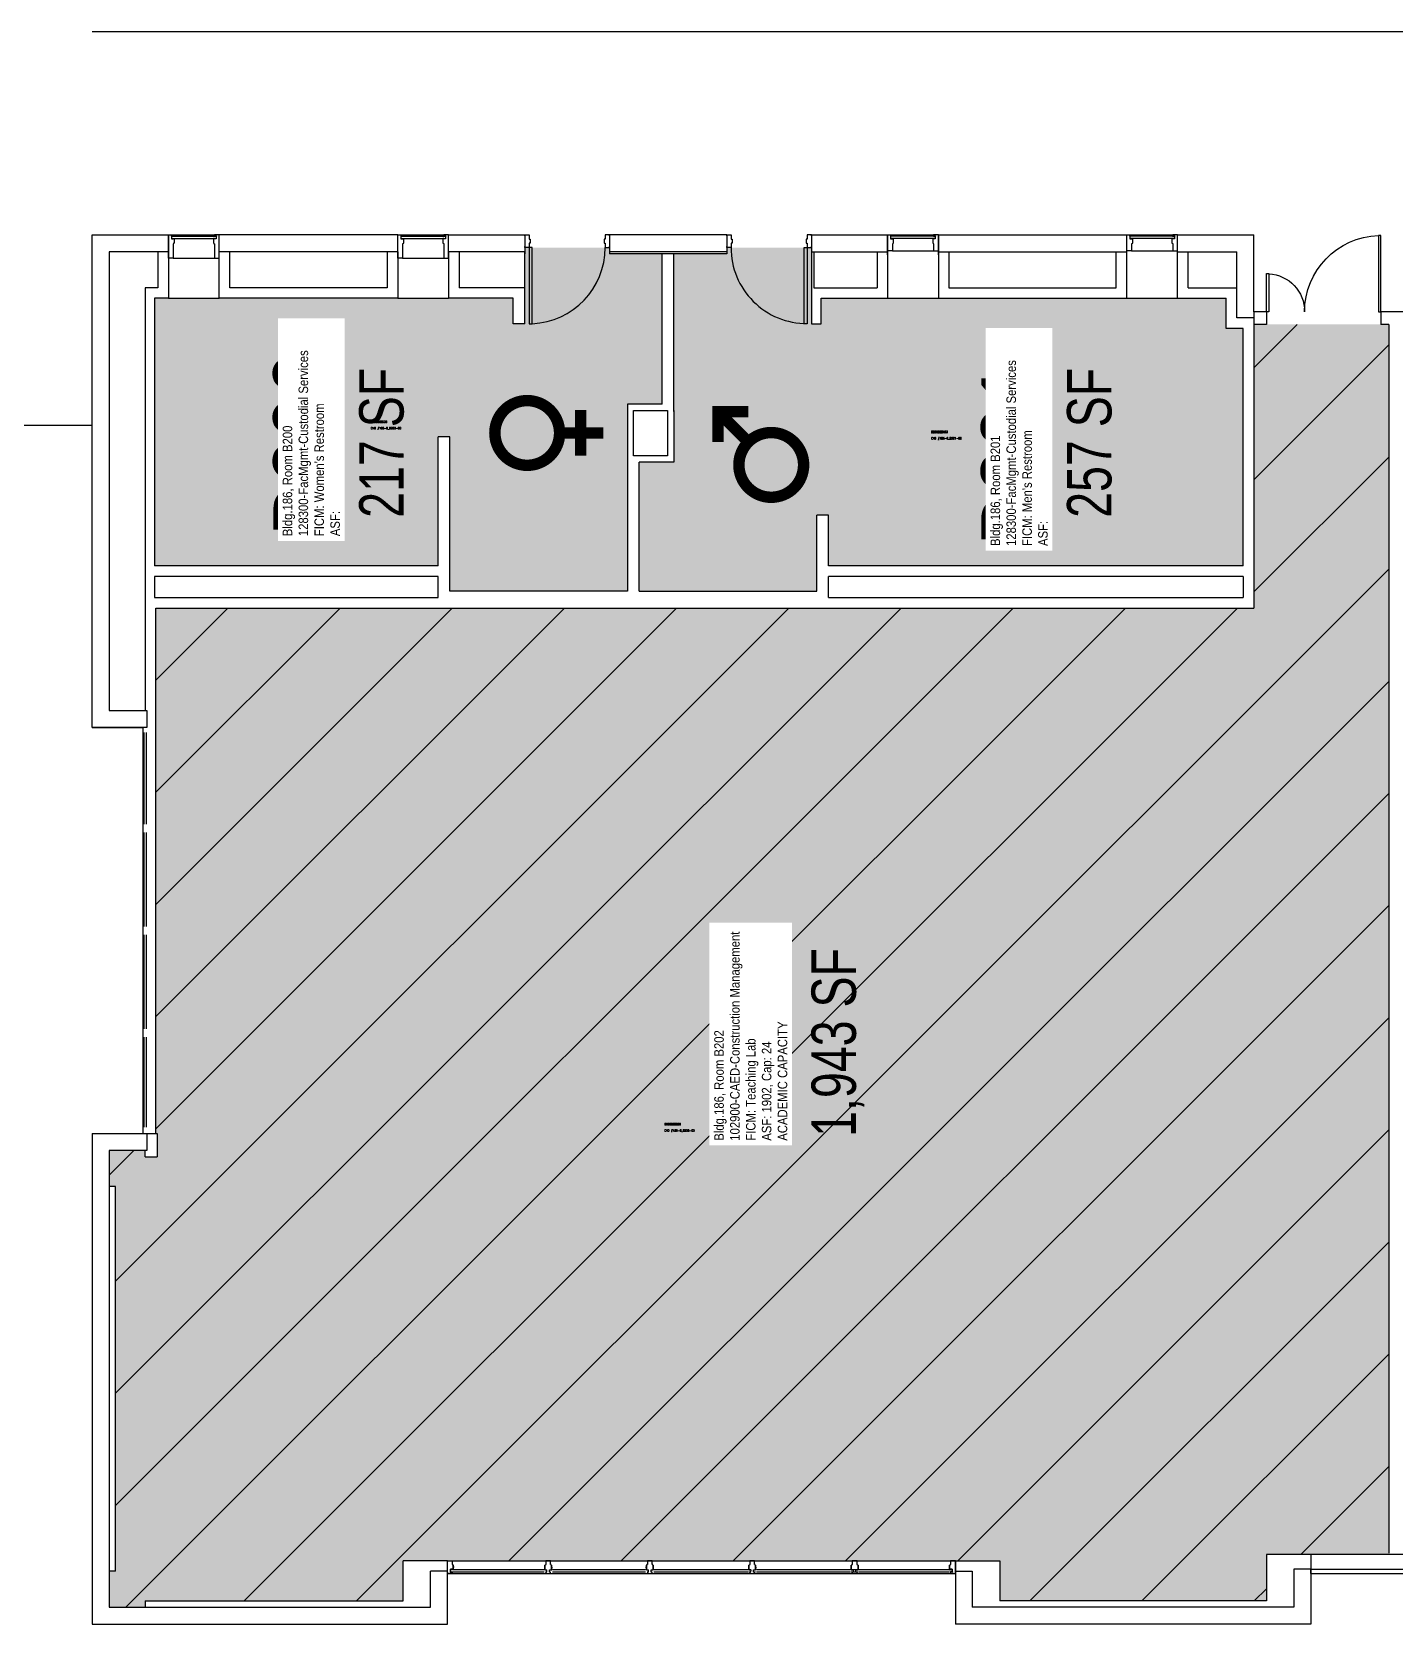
# Model space of a CAD drawing. Header units: inches. Extents: x -16 to 4862, y -246 to 5624.
# Drawn here: x 2422 to 3066, y 284 to 1037 of the extents above; entities that cross this region are included whole.
import ezdxf
from ezdxf.enums import TextEntityAlignment as Align

# ---------------------------------------------------------------- set-up
doc = ezdxf.new("R2010")
doc.units = ezdxf.units.IN
doc.header["$LTSCALE"] = 10
doc.header["$MEASUREMENT"] = 0
doc.layers.get('0').update_dxf_attribs({"linetype": 'CONTINUOUS'})
for name, color, linetype in [('A-DOOR', 2, 'CONTINUOUS'), ('A-FLOR', 3, 'CONTINUOUS'), ('A-GLAZ', 1, 'CONTINUOUS'), ('A-GLAZ-SILL', 2, 'CONTINUOUS'), ('A-IDEN-CNUM', 7, 'CONTINUOUS'), ('A-IDEN-ICON', 4, 'CONTINUOUS'), ('A-IDEN-RNUM', 7, 'CONTINUOUS'), ('A-IDEN-SNUM', 4, 'CONTINUOUS'), ('A-IDEN-VNUM', 4, 'CONTINUOUS'), ('A-WALL', 5, 'CONTINUOUS'), ('AREA-TEXT', 3, 'CONTINUOUS'), ('Rooms-Capacity', 4, 'CONTINUOUS'), ('Rooms-Category-Color', 7, 'CONTINUOUS'), ('Rooms-College-Color', 7, 'CONTINUOUS'), ('Rooms-Department-Color', 7, 'CONTINUOUS'), ('Rooms-Division-Color', 7, 'CONTINUOUS'), ('Rooms-Information', 7, 'CONTINUOUS')]:
    doc.layers.add(name, color=color, linetype=linetype)
doc.styles.add('AREA', font='arial.ttf', dxfattribs={"width": 0.75, "height": 24})
doc.styles.add('ROOMSNUMBER', font='TXT.SHX', dxfattribs={"height": 1})
doc.styles.add('ROOMVNUMBER', font='arial.ttf', dxfattribs={"width": 0.85, "height": 30})

# ---------------------------------------------------------------- blocks, each defined once
blk = doc.blocks.new('4020DR')
for p, q in [((0, 72), (48, 72)), ((0, 70.5), (0, 72)), ((48, 70.5), (0, 70.5)), ((48, 72), (48, 70.5)), ((24, 1.5), (0, 1.5)), ((0, 1.5), (0, 0)), ((0, 0), (24, 0)), ((24, 0), (24, 1.5))]:
    blk.add_line(p, q)
for centre, radius, start, end in [((0, 72), 48, 270, 358.2092), ((0, 0), 24, 3.5833, 90)]:
    blk.add_arc(centre, radius, start, end)
blk = doc.blocks.new('CPWOMEN')
at = {"color": 0, "linetype": 'ByBlock', "const_width": 0.015}
blk.add_lwpolyline([(-0.0375, 0, 1), (0.0475, 0, 1)], format="xyb", close=True, dxfattribs=at)
for points in [[(0.005, -0.04), (0.005, -0.1)], [(-0.025, -0.07), (0.035, -0.07)]]:
    blk.add_lwpolyline(points, dxfattribs=at)
blk = doc.blocks.new('CPMEN')
at = {"const_width": 0.015}
for points in [[(0.055, 0.01), (0.055, 0.05), (0.015, 0.05)], [(0.0151, 0.0101), (0.055, 0.05)]]:
    blk.add_lwpolyline(points, dxfattribs=at)
blk.add_lwpolyline([(-0.0575, -0.02, 1), (0.0275, -0.02, 1)], format="xyb", close=True, dxfattribs=at)

msp = doc.modelspace()

# ---------------------------------------------------------------- hatches: boundary and pattern name
at = {"layer": 'Rooms-Capacity'}
h = msp.add_hatch(dxfattribs=at)
h.set_pattern_fill('ANSI31', color=256, scale=300, style=0)
h.paths.add_polyline_path([(3063.44, 898.8), (2999.65, 898.8), (2999.65, 764.63), (2480.66, 764.63), (2480.66, 516.13), (2481.4, 516.13), (2481.4, 505.13), (2475.6, 505.13), (2475.6, 508.13), (2458.62, 508.13), (2458.62, 491.13), (2461.6, 491.13), (2461.6, 309.13), (2458.62, 309.13), (2458.62, 292.13), (2475.6, 292.13), (2475.6, 295.13), (2597.58, 295.13), (2597.58, 314.13), (2879.58, 314.11), (2879.58, 295.13), (3005.57, 295.13), (3005.57, 317.13), (3063.44, 317.13)])
at = {"layer": 'Rooms-Category-Color', "true_color": 0xadadad}
for points in [[(2480.1, 911.12), (2649.6, 911.12), (2649.6, 899.13), (2655.1, 899.13), (2655.1, 935.13), (2695.1, 935.13), (2695.1, 932.13), (2720.08, 932.13), (2720.08, 861.11), (2703.57, 861.11), (2703.57, 772.63), (2619.6, 772.63), (2619.6, 845.63), (2614.1, 845.63), (2614.1, 784.63), (2480.1, 784.63)], [(2725.58, 932.13), (2750.56, 932.13), (2750.56, 935.13), (2790.56, 935.13), (2790.56, 899.13), (2795.1, 899.13), (2795.1, 911.13), (2986.63, 911.13), (2986.63, 896.93), (2994.63, 896.93), (2994.64, 784.65), (2798.63, 784.62), (2798.63, 808.64), (2793.13, 808.64), (2793.13, 772.64), (2709.07, 772.64), (2709.07, 833.61), (2725.58, 833.61)]]:
    msp.add_hatch(color=253, dxfattribs=at).paths.add_polyline_path(points)
at = {"layer": 'Rooms-Category-Color', "true_color": 0xe3f498}
msp.add_hatch(color=61, dxfattribs=at).paths.add_polyline_path([(3063.44, 898.8), (2999.65, 898.8), (2999.65, 764.63), (2480.66, 764.63), (2480.66, 516.13), (2481.4, 516.13), (2481.4, 505.13), (2475.6, 505.13), (2475.6, 508.13), (2458.62, 508.13), (2458.62, 491.13), (2461.6, 491.13), (2461.6, 309.13), (2458.62, 309.13), (2458.62, 292.13), (2475.6, 292.13), (2475.6, 295.13), (2597.58, 295.13), (2597.58, 314.13), (2879.58, 314.11), (2879.58, 295.13), (3005.57, 295.13), (3005.57, 317.13), (3063.44, 317.13)])
at = {"layer": 'Rooms-College-Color', "true_color": 0xadadad}
for points in [[(2480.1, 911.12), (2649.6, 911.12), (2649.6, 899.13), (2655.1, 899.13), (2655.1, 935.13), (2695.1, 935.13), (2695.1, 932.13), (2720.08, 932.13), (2720.08, 861.11), (2703.57, 861.11), (2703.57, 772.63), (2619.6, 772.63), (2619.6, 845.63), (2614.1, 845.63), (2614.1, 784.63), (2480.1, 784.63)], [(2725.58, 932.13), (2750.56, 932.13), (2750.56, 935.13), (2790.56, 935.13), (2790.56, 899.13), (2795.1, 899.13), (2795.1, 911.13), (2986.63, 911.13), (2986.63, 896.93), (2994.63, 896.93), (2994.64, 784.65), (2798.63, 784.62), (2798.63, 808.64), (2793.13, 808.64), (2793.13, 772.64), (2709.07, 772.64), (2709.07, 833.61), (2725.58, 833.61)]]:
    msp.add_hatch(color=253, dxfattribs=at).paths.add_polyline_path(points)
at = {"layer": 'Rooms-College-Color', "true_color": 0xe3f498}
msp.add_hatch(color=61, dxfattribs=at).paths.add_polyline_path([(3063.44, 898.8), (2999.65, 898.8), (2999.65, 764.63), (2480.66, 764.63), (2480.66, 516.13), (2481.4, 516.13), (2481.4, 505.13), (2475.6, 505.13), (2475.6, 508.13), (2458.62, 508.13), (2458.62, 491.13), (2461.6, 491.13), (2461.6, 309.13), (2458.62, 309.13), (2458.62, 292.13), (2475.6, 292.13), (2475.6, 295.13), (2597.58, 295.13), (2597.58, 314.13), (2879.58, 314.11), (2879.58, 295.13), (3005.57, 295.13), (3005.57, 317.13), (3063.44, 317.13)])
at = {"layer": 'Rooms-Department-Color', "true_color": 0xacacac}
for points in [[(2480.1, 911.12), (2649.6, 911.12), (2649.6, 899.13), (2655.1, 899.13), (2655.1, 935.13), (2695.1, 935.13), (2695.1, 932.13), (2720.08, 932.13), (2720.08, 861.11), (2703.57, 861.11), (2703.57, 772.63), (2619.6, 772.63), (2619.6, 845.63), (2614.1, 845.63), (2614.1, 784.63), (2480.1, 784.63)], [(2725.58, 932.13), (2750.56, 932.13), (2750.56, 935.13), (2790.56, 935.13), (2790.56, 899.13), (2795.1, 899.13), (2795.1, 911.13), (2986.63, 911.13), (2986.63, 896.93), (2994.63, 896.93), (2994.64, 784.65), (2798.63, 784.62), (2798.63, 808.64), (2793.13, 808.64), (2793.13, 772.64), (2709.07, 772.64), (2709.07, 833.61), (2725.58, 833.61)]]:
    msp.add_hatch(color=253, dxfattribs=at).paths.add_polyline_path(points)
at = {"layer": 'Rooms-Department-Color', "true_color": 0xe3f498}
msp.add_hatch(color=61, dxfattribs=at).paths.add_polyline_path([(3063.44, 898.8), (2999.65, 898.8), (2999.65, 764.63), (2480.66, 764.63), (2480.66, 516.13), (2481.4, 516.13), (2481.4, 505.13), (2475.6, 505.13), (2475.6, 508.13), (2458.62, 508.13), (2458.62, 491.13), (2461.6, 491.13), (2461.6, 309.13), (2458.62, 309.13), (2458.62, 292.13), (2475.6, 292.13), (2475.6, 295.13), (2597.58, 295.13), (2597.58, 314.13), (2879.58, 314.11), (2879.58, 295.13), (3005.57, 295.13), (3005.57, 317.13), (3063.44, 317.13)])
at = {"layer": 'Rooms-Division-Color', "true_color": 0xadadad}
for points in [[(2480.1, 911.12), (2649.6, 911.12), (2649.6, 899.13), (2655.1, 899.13), (2655.1, 935.13), (2695.1, 935.13), (2695.1, 932.13), (2720.08, 932.13), (2720.08, 861.11), (2703.57, 861.11), (2703.57, 772.63), (2619.6, 772.63), (2619.6, 845.63), (2614.1, 845.63), (2614.1, 784.63), (2480.1, 784.63)], [(2725.58, 932.13), (2750.56, 932.13), (2750.56, 935.13), (2790.56, 935.13), (2790.56, 899.13), (2795.1, 899.13), (2795.1, 911.13), (2986.63, 911.13), (2986.63, 896.93), (2994.63, 896.93), (2994.64, 784.65), (2798.63, 784.62), (2798.63, 808.64), (2793.13, 808.64), (2793.13, 772.64), (2709.07, 772.64), (2709.07, 833.61), (2725.58, 833.61)]]:
    msp.add_hatch(color=253, dxfattribs=at).paths.add_polyline_path(points)
at = {"layer": 'Rooms-Division-Color', "true_color": 0xe3f498}
msp.add_hatch(color=61, dxfattribs=at).paths.add_polyline_path([(3063.44, 898.8), (2999.65, 898.8), (2999.65, 764.63), (2480.66, 764.63), (2480.66, 516.13), (2481.4, 516.13), (2481.4, 505.13), (2475.6, 505.13), (2475.6, 508.13), (2458.62, 508.13), (2458.62, 491.13), (2461.6, 491.13), (2461.6, 309.13), (2458.62, 309.13), (2458.62, 292.13), (2475.6, 292.13), (2475.6, 295.13), (2597.58, 295.13), (2597.58, 314.13), (2879.58, 314.11), (2879.58, 295.13), (3005.57, 295.13), (3005.57, 317.13), (3063.44, 317.13)])

# ---------------------------------------------------------------- linework, layer by layer
at = {"layer": 'A-DOOR'}
for p, q in [((2657.1, 935.13), (2657.1, 899.13)), ((2658.6, 935.13), (2657.1, 935.13)), ((2658.6, 899.13), (2658.6, 935.13)), ((2787.06, 899.13), (2787.06, 935.13)), ((2787.06, 935.13), (2788.56, 935.13)), ((2788.56, 935.13), (2788.56, 899.13)), ((2657.1, 899.13), (2658.6, 899.13)), ((2788.56, 899.13), (2787.06, 899.13))]:
    msp.add_line(p, q, dxfattribs=at)
for centre, radius, start, end in [((2657.04, 935.16), 36.06, 272.47772, 359.96003), ((2788.5, 935.11), 35.94, 179.95706, 270.10046)]:
    msp.add_arc(centre, radius, start, end, dxfattribs=at)
at = {"layer": 'A-FLOR'}
for p, q in [((4450.63, 1037.13), (2450.62, 1037.14)), ((1915.89, 851.12), (2450.62, 851.12))]:
    msp.add_line(p, q, dxfattribs=at)
at = {"layer": 'A-GLAZ'}
for p, q in [((2488.06, 939.47), (2509.17, 939.47)), ((2488.87, 941.13), (2508.37, 941.13)), ((2596.55, 939.47), (2617.65, 939.47)), ((2597.35, 941.13), (2616.85, 941.13)), ((2849.12, 939.47), (2828.01, 939.47)), ((2828.81, 941.13), (2848.31, 941.13)), ((2962.19, 939.47), (2941.08, 939.47)), ((2941.88, 941.13), (2961.38, 941.13)), ((2488.87, 930.13), (2508.37, 930.13)), ((2597.35, 930.13), (2616.85, 930.13)), ((2828.81, 933.66), (2848.31, 933.66)), ((2941.88, 933.66), (2961.38, 933.66)), ((2486.62, 911.12), (2510.62, 911.12)), ((2595.1, 911.13), (2619.1, 911.13)), ((2826.56, 911.13), (2850.56, 911.13)), ((2939.63, 911.13), (2963.63, 911.13)), ((2474.6, 708.13), (2474.57, 516.13)), ((2480.57, 708.13), (2480.55, 516.13)), ((2476.24, 662.51), (2476.24, 705.79)), ((2476.24, 614.09), (2476.24, 658.58)), ((2476.24, 565.68), (2476.24, 610.17)), ((2476.24, 519.2), (2476.24, 561.76)), ((2618.58, 314.13), (2858.58, 314.11)), ((2664.21, 309.79), (2620.93, 309.79)), ((2712.21, 309.79), (2668.13, 309.79)), ((2760.21, 309.79), (2716.13, 309.79)), ((2809.03, 309.79), (2764.55, 309.79)), ((2855.51, 309.79), (2812.96, 309.79)), ((2618.59, 308.13), (2858.58, 308.13))]:
    msp.add_line(p, q, dxfattribs=at)
at = {"layer": 'A-GLAZ-SILL'}
for p, q in [((2487.94, 940.47), (2508.28, 940.47)), ((2596.42, 940.47), (2616.77, 940.47)), ((2849.24, 940.47), (2828.9, 940.47)), ((2962.31, 940.47), (2941.97, 940.47)), ((2475.24, 662.51), (2475.24, 705.79)), ((2475.24, 614.09), (2475.24, 658.58)), ((2475.24, 565.68), (2475.24, 610.17)), ((2475.24, 519.2), (2475.24, 561.76)), ((2664.21, 308.79), (2620.93, 308.79)), ((2712.21, 309.79), (2668.13, 309.79)), ((2712.21, 308.79), (2668.13, 308.79)), ((2712.21, 308.79), (2668.13, 308.79)), ((2760.62, 309.79), (2716.13, 309.79)), ((2760.62, 308.79), (2716.13, 308.79)), ((2760.21, 308.79), (2716.13, 308.79)), ((2809.03, 308.79), (2764.55, 308.79)), ((2855.51, 308.79), (2812.96, 308.79))]:
    msp.add_line(p, q, dxfattribs=at)
at = {"layer": 'A-WALL'}
for p, q in [((2510.62, 930.13), (2510.62, 941.13)), ((2595.1, 941.13), (2510.62, 941.13)), ((2595.1, 930.13), (2595.1, 941.13)), ((2619.1, 930.13), (2619.1, 941.13)), ((2619.1, 941.13), (2655.1, 941.13)), ((2655.1, 941.13), (2655.1, 933.13)), ((2750.56, 941.13), (2695.1, 941.13)), ((2695.1, 941.13), (2695.1, 932.13)), ((2750.56, 941.13), (2747.6, 941.13)), ((2750.56, 941.13), (2750.56, 932.13)), ((2790.56, 941.13), (2826.56, 941.13)), ((2790.56, 941.13), (2790.56, 933.13)), ((2826.56, 931.63), (2826.56, 941.13)), ((2826.56, 941.13), (2826.56, 911.13)), ((2850.56, 931.63), (2850.56, 941.13)), ((2850.56, 941.13), (2939.63, 941.13)), ((2850.56, 940.8), (2850.56, 911.13)), ((2939.63, 911.13), (2939.63, 941.13)), ((2963.63, 911.13), (2963.63, 941.15)), ((2963.63, 941.15), (2999.63, 941.13)), ((2999.63, 904.8), (2999.63, 941.13)), ((2481.62, 933.13), (2481.62, 916.12)), ((2486.62, 933.13), (2486.62, 911.12)), ((2510.62, 911.12), (2510.62, 933.13)), ((2595.1, 933.13), (2510.62, 933.13)), ((2515.62, 916.12), (2515.62, 933.13)), ((2590.1, 933.13), (2590.1, 916.13)), ((2595.1, 933.13), (2595.1, 911.13)), ((2619.1, 933.13), (2619.1, 911.13)), ((2655.1, 933.13), (2619.1, 933.13)), ((2624.1, 933.13), (2624.1, 916.13)), ((2655.1, 899.13), (2655.1, 933.13)), ((2655.1, 933.13), (2655.1, 932.13)), ((2750.56, 933.13), (2695.1, 933.13)), ((2750.56, 932.13), (2695.1, 932.13)), ((2720.08, 861.11), (2720.08, 932.13)), ((2725.58, 857.61), (2725.58, 932.13)), ((2790.56, 933.13), (2826.56, 933.13)), ((2790.56, 933.13), (2790.56, 899.13)), ((2791.63, 933.13), (2791.63, 916.13)), ((2821.56, 933.13), (2821.56, 916.13)), ((2850.56, 933.13), (2939.63, 933.13)), ((2855.56, 933.13), (2855.56, 916.13)), ((2934.63, 916.13), (2934.63, 933.13)), ((2963.63, 933.13), (2991.63, 933.13)), ((2968.63, 916.13), (2968.63, 933.13)), ((2991.63, 901.93), (2991.63, 933.13)), ((2475.6, 916.12), (2475.6, 716.13)), ((2481.62, 916.12), (2475.6, 916.12)), ((2590.1, 916.13), (2515.62, 916.12)), ((2655.1, 916.13), (2624.1, 916.13)), ((2791.63, 916.13), (2821.56, 916.13)), ((2855.56, 916.13), (2934.63, 916.13)), ((2968.63, 916.13), (2991.63, 916.13)), ((2486.62, 911.12), (2480.1, 911.12)), ((2480.1, 911.12), (2480.1, 784.63)), ((2595.1, 911.13), (2510.62, 911.12)), ((2649.6, 911.13), (2619.1, 911.13)), ((2649.6, 899.13), (2649.6, 911.13)), ((2795.1, 911.13), (2826.56, 911.13)), ((2795.1, 899.13), (2795.1, 911.13)), ((2850.56, 911.13), (2939.63, 911.13)), ((2963.63, 911.13), (2986.63, 911.13)), ((2986.63, 896.93), (2986.63, 911.13)), ((3005.66, 904.8), (2999.63, 904.8)), ((2999.63, 904.8), (2999.63, 764.63)), ((3005.66, 904.8), (3005.66, 898.8)), ((3072.72, 904.8), (3059.63, 904.8)), ((3059.63, 904.8), (3059.63, 898.8)), ((2655.1, 899.13), (2649.6, 899.13)), ((2790.56, 899.13), (2795.1, 899.13)), ((2994.63, 896.93), (2986.63, 896.93)), ((2999.63, 901.93), (2991.63, 901.93)), ((2994.63, 784.65), (2994.63, 896.93)), ((3005.66, 898.8), (2999.65, 898.8)), ((3063.44, 898.8), (3059.63, 898.8)), ((3063.44, 898.8), (3063.44, 317.63)), ((2719.1, 861.11), (2703.57, 861.11)), ((2725.58, 858.11), (2725.58, 833.61)), ((2614.1, 784.63), (2614.1, 845.63)), ((2722.52, 836.61), (2706.51, 836.61)), ((2709.07, 772.63), (2709.07, 833.61)), ((2725.58, 833.61), (2709.07, 833.61)), ((2798.63, 808.64), (2793.13, 808.64)), ((2793.13, 772.64), (2793.13, 808.64)), ((2798.63, 784.64), (2798.63, 808.64)), ((2614.1, 784.63), (2480.1, 784.63)), ((2994.63, 784.65), (2798.63, 784.64)), ((2614.1, 779.63), (2480.1, 779.63)), ((2480.1, 779.63), (2480.1, 769.63)), ((2614.1, 769.63), (2614.1, 779.63)), ((2994.63, 779.65), (2798.63, 779.64)), ((2798.63, 769.64), (2798.63, 779.64)), ((2994.63, 779.65), (2994.63, 769.64)), ((2480.1, 769.63), (2614.1, 769.63)), ((2709.07, 772.63), (2793.13, 772.64)), ((2798.63, 769.64), (2994.63, 769.64)), ((2480.6, 764.63), (2480.6, 704.52)), ((2480.66, 764.63), (2999.63, 764.63)), ((2450.62, 708.13), (2474.43, 708.13)), ((2450.58, 516.13), (2476.4, 516.13)), ((2450.62, 516.13), (2450.62, 284.13)), ((2476.4, 516.13), (2476.4, 508.13)), ((2476.4, 516.13), (2481.4, 516.13)), ((2481.4, 516.13), (2481.4, 505.13)), ((2476.4, 508.13), (2458.62, 508.13)), ((2458.62, 508.13), (2458.62, 292.13)), ((2475.6, 505.13), (2475.6, 508.13)), ((2475.6, 505.13), (2481.4, 505.13)), ((2461.6, 491.13), (2458.62, 491.13)), ((2461.6, 309.13), (2461.6, 491.13)), ((3099.57, 317.13), (3005.57, 317.13)), ((3005.57, 317.13), (3005.57, 295.13)), ((3026.57, 317.13), (3026.57, 284.13)), ((2461.6, 309.13), (2458.62, 309.13)), ((2618.59, 314.13), (2597.58, 314.13)), ((2597.58, 295.13), (2597.58, 314.13)), ((2610.59, 292.13), (2610.59, 309.13)), ((2618.58, 308.13), (2618.58, 314.1)), ((2618.58, 314.1), (2620.83, 314.1)), ((2618.59, 309.13), (2618.59, 314.13)), ((2619.9, 308.82), (2619.9, 308.63)), ((2620.03, 308.82), (2619.9, 308.82)), ((2619.9, 308.82), (2620.03, 308.82)), ((2620.03, 308.82), (2620.03, 310.07)), ((2620.03, 310.07), (2620.03, 309.45)), ((2620.88, 310.07), (2620.03, 310.07)), ((2620.03, 310.07), (2620.88, 310.07)), ((2620.03, 309.45), (2620.03, 308.82)), ((2620.3, 308.82), (2620.92, 308.82)), ((2620.37, 308.63), (2620.3, 308.82)), ((2620.83, 314.1), (2620.83, 312.29)), ((2620.83, 312.29), (2621.03, 312.29)), ((2620.92, 308.82), (2620.83, 308.63)), ((2620.85, 309.82), (2620.88, 309.94)), ((2621.31, 309.82), (2620.85, 309.82)), ((2620.88, 309.94), (2620.88, 310.07)), ((2621.03, 312.29), (2621.03, 312.07)), ((2621.03, 312.07), (2621.28, 312.07)), ((2621.28, 312.07), (2621.28, 309.94)), ((2621.28, 309.94), (2621.28, 312.07)), ((2621.65, 311.01), (2621.28, 311.01)), ((2621.28, 309.94), (2621.31, 309.82)), ((2664.58, 310.98), (2664.21, 310.98)), ((2664.58, 310.98), (2664.21, 310.98)), ((2664.58, 310.98), (2664.21, 310.98)), ((2664.58, 310.98), (2664.21, 310.98)), ((2664.58, 309.92), (2664.55, 309.79)), ((2664.58, 309.92), (2664.55, 309.79)), ((2664.55, 309.79), (2665.58, 309.79)), ((2664.55, 309.79), (2665.58, 309.79)), ((2664.83, 312.04), (2664.58, 312.04)), ((2664.58, 309.92), (2664.58, 312.04)), ((2664.58, 312.04), (2664.58, 309.92)), ((2664.83, 312.04), (2664.58, 312.04)), ((2664.58, 309.92), (2664.58, 312.04)), ((2664.58, 312.04), (2664.58, 309.92)), ((2664.83, 312.27), (2664.83, 312.04)), ((2665.05, 312.27), (2664.83, 312.27)), ((2664.83, 312.27), (2664.83, 312.04)), ((2665.05, 312.27), (2664.83, 312.27)), ((2664.83, 312.14), (2664.83, 312.27)), ((2664.83, 312.14), (2664.83, 312.27)), ((2664.95, 308.79), (2665.05, 308.61)), ((2665.58, 308.79), (2664.95, 308.79)), ((2664.95, 308.79), (2665.05, 308.61)), ((2665.58, 308.79), (2664.95, 308.79)), ((2665.05, 314.1), (2665.05, 312.27)), ((2667.3, 314.1), (2665.05, 314.1)), ((2665.05, 314.1), (2665.05, 312.27)), ((2667.3, 314.1), (2665.05, 314.1)), ((2665.58, 308.79), (2665.58, 309.79)), ((2665.58, 308.79), (2665.58, 309.79)), ((2666.76, 308.79), (2666.76, 309.79)), ((2666.76, 308.79), (2666.76, 309.79)), ((2666.76, 309.79), (2667.79, 309.79)), ((2666.76, 309.79), (2667.79, 309.79)), ((2667.3, 308.79), (2666.76, 308.79)), ((2667.3, 308.79), (2666.76, 308.79)), ((2667.3, 312.27), (2667.3, 314.1)), ((2667.3, 312.27), (2667.3, 314.1)), ((2667.53, 312.27), (2667.3, 312.27)), ((2667.53, 312.27), (2667.3, 312.27)), ((2667.3, 308.61), (2667.3, 308.79)), ((2667.3, 308.61), (2667.3, 308.79)), ((2667.53, 312.04), (2667.53, 312.27)), ((2667.53, 312.04), (2667.53, 312.27)), ((2667.76, 312.04), (2667.53, 312.04)), ((2667.76, 312.04), (2667.53, 312.04)), ((2667.76, 309.92), (2667.76, 312.04)), ((2667.76, 312.04), (2667.76, 309.92)), ((2667.76, 309.92), (2667.76, 312.04)), ((2667.76, 312.04), (2667.76, 309.92)), ((2667.76, 310.98), (2668.13, 310.98)), ((2667.76, 310.98), (2668.13, 310.98)), ((2667.79, 309.79), (2667.76, 309.92)), ((2667.79, 309.79), (2667.76, 309.92)), ((2712.58, 310.98), (2712.21, 310.98)), ((2712.58, 310.98), (2712.21, 310.98)), ((2712.58, 310.98), (2712.21, 310.98)), ((2712.58, 310.98), (2712.21, 310.98)), ((2712.58, 309.92), (2712.55, 309.79)), ((2712.58, 309.92), (2712.55, 309.79)), ((2712.55, 309.79), (2713.58, 309.79)), ((2712.55, 309.79), (2713.58, 309.79)), ((2712.83, 312.04), (2712.58, 312.04)), ((2712.58, 309.92), (2712.58, 312.04)), ((2712.58, 312.04), (2712.58, 309.92)), ((2712.83, 312.04), (2712.58, 312.04)), ((2712.58, 309.92), (2712.58, 312.04)), ((2712.58, 312.04), (2712.58, 309.92)), ((2712.83, 312.27), (2712.83, 312.04)), ((2713.05, 312.27), (2712.83, 312.27)), ((2712.83, 312.27), (2712.83, 312.04)), ((2713.05, 312.27), (2712.83, 312.27)), ((2712.83, 312.14), (2712.83, 312.27)), ((2712.83, 312.14), (2712.83, 312.27)), ((2712.95, 308.79), (2713.05, 308.61)), ((2713.58, 308.79), (2712.95, 308.79)), ((2712.95, 308.79), (2713.05, 308.61)), ((2713.58, 308.79), (2712.95, 308.79)), ((2713.05, 314.1), (2713.05, 312.27)), ((2715.3, 314.1), (2713.05, 314.1)), ((2713.05, 314.1), (2713.05, 312.27)), ((2715.3, 314.1), (2713.05, 314.1)), ((2713.58, 308.79), (2713.58, 309.79)), ((2713.58, 308.79), (2713.58, 309.79)), ((2714.76, 308.79), (2714.76, 309.79)), ((2714.76, 308.79), (2714.76, 309.79)), ((2714.76, 309.79), (2715.79, 309.79)), ((2714.76, 309.79), (2715.79, 309.79)), ((2715.3, 308.79), (2714.76, 308.79)), ((2715.3, 308.79), (2714.76, 308.79)), ((2715.3, 312.27), (2715.3, 314.1)), ((2715.3, 312.27), (2715.3, 314.1)), ((2715.53, 312.27), (2715.3, 312.27)), ((2715.53, 312.27), (2715.3, 312.27)), ((2715.3, 308.61), (2715.3, 308.79)), ((2715.3, 308.61), (2715.3, 308.79)), ((2715.53, 312.04), (2715.53, 312.27)), ((2715.53, 312.04), (2715.53, 312.27)), ((2715.76, 312.04), (2715.53, 312.04)), ((2715.76, 312.04), (2715.53, 312.04)), ((2715.76, 309.92), (2715.76, 312.04)), ((2715.76, 312.04), (2715.76, 309.92)), ((2715.76, 309.92), (2715.76, 312.04)), ((2715.76, 312.04), (2715.76, 309.92)), ((2715.76, 310.98), (2716.13, 310.98)), ((2715.76, 310.98), (2716.13, 310.98)), ((2715.79, 309.79), (2715.76, 309.92)), ((2715.79, 309.79), (2715.76, 309.92)), ((2761, 310.98), (2760.62, 310.98)), ((2761, 310.98), (2760.62, 310.98)), ((2761, 309.92), (2760.96, 309.79)), ((2760.96, 309.79), (2762, 309.79)), ((2761.25, 312.04), (2761, 312.04)), ((2761, 309.92), (2761, 312.04)), ((2761, 312.04), (2761, 309.92)), ((2761.99, 309.79), (2761, 309.79)), ((2761.99, 308.79), (2761, 308.79)), ((2761.25, 312.27), (2761.25, 312.04)), ((2761.46, 312.27), (2761.25, 312.27)), ((2761.25, 312.14), (2761.25, 312.27)), ((2761.36, 308.79), (2761.46, 308.61)), ((2761.99, 308.79), (2761.36, 308.79)), ((2761.46, 314.1), (2761.46, 312.27)), ((2763.71, 314.1), (2761.46, 314.1)), ((2761.99, 308.79), (2762, 309.79)), ((2763.17, 308.79), (2763.17, 309.79)), ((2763.17, 309.79), (2764.2, 309.79)), ((2764.17, 308.79), (2763.17, 308.79)), ((2763.71, 308.79), (2763.18, 308.79)), ((2763.71, 312.27), (2763.71, 314.1)), ((2763.94, 312.27), (2763.71, 312.27)), ((2763.71, 308.61), (2763.71, 308.79)), ((2763.94, 312.04), (2763.94, 312.27)), ((2764.17, 312.04), (2763.94, 312.04)), ((2764.17, 309.79), (2764.03, 309.79)), ((2764.17, 309.92), (2764.17, 312.04)), ((2764.17, 312.04), (2764.17, 309.92)), ((2764.17, 310.98), (2764.55, 310.98)), ((2764.2, 309.79), (2764.17, 309.92)), ((2809.41, 310.98), (2809.03, 310.98)), ((2809.41, 310.98), (2809.03, 310.98)), ((2809.41, 309.92), (2809.38, 309.79)), ((2809.38, 309.79), (2810.41, 309.79)), ((2809.66, 312.04), (2809.41, 312.04)), ((2809.41, 309.92), (2809.41, 312.04)), ((2809.41, 312.04), (2809.41, 309.92)), ((2812.58, 309.79), (2809.41, 309.79)), ((2812.58, 308.79), (2809.41, 308.79)), ((2809.66, 312.27), (2809.66, 312.04)), ((2809.87, 312.27), (2809.66, 312.27)), ((2809.66, 312.14), (2809.66, 312.27)), ((2809.78, 308.79), (2809.87, 308.61)), ((2810.4, 308.79), (2809.78, 308.79)), ((2809.87, 314.1), (2809.87, 312.27)), ((2812.12, 314.1), (2809.87, 314.1)), ((2810.4, 308.79), (2810.41, 309.79)), ((2811.58, 308.79), (2811.58, 309.79)), ((2811.58, 309.79), (2812.61, 309.79)), ((2812.12, 308.79), (2811.59, 308.79)), ((2812.12, 312.27), (2812.12, 314.1)), ((2812.36, 312.27), (2812.12, 312.27)), ((2812.12, 308.61), (2812.12, 308.79)), ((2812.36, 312.04), (2812.36, 312.27)), ((2812.58, 312.04), (2812.36, 312.04)), ((2812.58, 309.92), (2812.58, 312.04)), ((2812.58, 312.04), (2812.58, 309.92)), ((2812.58, 310.98), (2812.96, 310.98)), ((2812.61, 309.79), (2812.58, 309.92)), ((2855.51, 310.98), (2855.89, 311)), ((2855.89, 309.94), (2855.85, 309.82)), ((2855.85, 309.82), (2856.31, 309.82)), ((2855.89, 312.07), (2855.89, 309.94)), ((2856.14, 312.07), (2855.89, 312.07)), ((2855.89, 309.94), (2855.89, 312.07)), ((2856.24, 309.79), (2855.89, 309.79)), ((2856.24, 308.79), (2855.89, 308.79)), ((2856.14, 312.29), (2856.14, 312.07)), ((2856.33, 312.29), (2856.14, 312.29)), ((2856.24, 308.82), (2856.33, 308.63)), ((2856.86, 308.82), (2856.24, 308.82)), ((2856.28, 310.07), (2857.14, 310.07)), ((2856.28, 309.94), (2856.28, 310.07)), ((2857.14, 310.07), (2856.28, 310.07)), ((2856.31, 309.82), (2856.28, 309.94)), ((2856.33, 314.11), (2856.33, 312.29)), ((2858.58, 314.11), (2856.33, 314.11)), ((2856.79, 308.64), (2856.86, 308.82)), ((2857.14, 308.82), (2857.14, 310.07)), ((2857.14, 310.07), (2857.14, 309.45)), ((2857.14, 309.45), (2857.14, 308.82)), ((2857.14, 308.82), (2857.26, 308.82)), ((2857.26, 308.82), (2857.14, 308.82)), ((2857.26, 308.82), (2857.26, 308.63)), ((2858.58, 314.11), (2858.58, 284.13)), ((2858.58, 308.13), (2858.58, 314.11)), ((2858.58, 314.11), (2879.58, 314.11)), ((2858.58, 308.13), (2858.58, 309.13)), ((2858.58, 309.13), (2866.58, 309.13)), ((2866.58, 309.13), (2866.58, 292.13)), ((2879.58, 314.11), (2879.58, 295.13)), ((3018.57, 310.13), (3018.57, 292.13)), ((3026.57, 310.13), (3018.57, 310.13)), ((3026.57, 308.13), (3026.57, 310.13)), ((3026.57, 310.13), (3078.57, 310.13)), ((2620.83, 308.13), (2618.58, 308.13)), ((2619.9, 308.63), (2620.37, 308.63)), ((2620.83, 308.63), (2620.83, 308.13)), ((2665.05, 308.61), (2665.05, 308.44)), ((2665.05, 308.61), (2665.05, 308.44)), ((2665.05, 308.44), (2665.22, 308.13)), ((2665.05, 308.44), (2665.22, 308.13)), ((2665.22, 308.13), (2667.3, 308.13)), ((2665.22, 308.13), (2667.3, 308.13)), ((2667.3, 308.13), (2667.3, 308.61)), ((2667.3, 308.13), (2667.3, 308.61)), ((2713.05, 308.61), (2713.05, 308.44)), ((2713.05, 308.61), (2713.05, 308.44)), ((2713.05, 308.44), (2713.22, 308.13)), ((2713.05, 308.44), (2713.22, 308.13)), ((2713.22, 308.13), (2715.3, 308.13)), ((2713.22, 308.13), (2715.3, 308.13)), ((2715.3, 308.13), (2715.3, 308.61)), ((2715.3, 308.13), (2715.3, 308.61)), ((2761.46, 308.61), (2761.46, 308.44)), ((2761.46, 308.44), (2761.64, 308.13)), ((2761.64, 308.13), (2763.71, 308.13)), ((2763.71, 308.13), (2763.71, 308.61)), ((2809.87, 308.61), (2809.87, 308.44)), ((2809.87, 308.44), (2810.05, 308.13)), ((2810.05, 308.13), (2812.12, 308.13)), ((2812.12, 308.13), (2812.12, 308.61)), ((2856.33, 308.63), (2856.33, 308.13)), ((2856.33, 308.13), (2858.58, 308.13)), ((2857.26, 308.63), (2856.79, 308.64)), ((3026.57, 308.13), (3078.57, 308.13)), ((2475.6, 295.13), (2475.6, 292.13)), ((2475.6, 295.13), (2597.58, 295.13)), ((3005.57, 295.13), (2879.58, 295.13)), ((2458.62, 292.13), (2610.59, 292.13)), ((3018.57, 292.13), (2866.58, 292.13)), ((3026.57, 284.13), (2858.58, 284.13))]:
    msp.add_line(p, q, dxfattribs=at)
for points in [[(2486.62, 933.13), (2458.62, 933.13), (2458.62, 716.13), (2476.47, 716.13), (2476.47, 708.13), (2450.62, 708.13), (2450.62, 941.13), (2486.62, 941.13)], [(2486.62, 941.13), (2488.87, 941.13), (2488.87, 940.63), (2488.96, 940.45), (2488.34, 940.45), (2488.41, 940.63), (2487.94, 940.63), (2487.94, 940.45), (2488.06, 940.45), (2488.06, 939.2), (2488.92, 939.2), (2488.92, 939.32), (2488.89, 939.45), (2489.35, 939.45), (2489.31, 939.32), (2489.31, 937.2), (2489.06, 937.2), (2489.06, 936.97), (2488.87, 936.97), (2488.87, 930.13), (2486.62, 930.13)], [(2486.62, 941.13), (2488.87, 941.13), (2488.87, 940.63), (2488.96, 940.45), (2488.34, 940.45), (2488.41, 940.63), (2487.94, 940.63), (2487.94, 940.45), (2488.06, 940.45), (2488.06, 939.2), (2488.92, 939.2), (2488.92, 939.32), (2488.89, 939.45), (2489.35, 939.45), (2489.31, 939.32), (2489.31, 937.2), (2489.06, 937.2), (2489.06, 936.97), (2488.87, 936.97), (2488.87, 930.13), (2486.62, 930.13)], [(2486.62, 941.13), (2488.87, 941.13), (2488.87, 940.63), (2488.96, 940.45), (2488.34, 940.45), (2488.41, 940.63), (2487.94, 940.63), (2487.94, 940.45), (2488.06, 940.45), (2488.06, 939.2), (2488.92, 939.2), (2488.92, 939.32), (2488.89, 939.45), (2489.35, 939.45), (2489.31, 939.32), (2489.31, 937.2), (2489.06, 937.2), (2489.06, 936.97), (2488.87, 936.97), (2488.87, 930.13), (2486.62, 930.13)], [(2510.62, 941.13), (2508.37, 941.13), (2508.37, 940.63), (2508.27, 940.45), (2508.9, 940.45), (2508.83, 940.63), (2509.3, 940.63), (2509.3, 940.45), (2509.17, 940.45), (2509.17, 939.2), (2508.32, 939.2), (2508.32, 939.32), (2508.35, 939.45), (2507.89, 939.45), (2507.92, 939.32), (2507.92, 937.2), (2508.17, 937.2), (2508.17, 936.97), (2508.37, 936.97), (2508.37, 930.13), (2510.62, 930.13)], [(2510.62, 941.13), (2508.37, 941.13), (2508.37, 940.63), (2508.27, 940.45), (2508.9, 940.45), (2508.83, 940.63), (2509.3, 940.63), (2509.3, 940.45), (2509.17, 940.45), (2509.17, 939.2), (2508.32, 939.2), (2508.32, 939.32), (2508.35, 939.45), (2507.89, 939.45), (2507.92, 939.32), (2507.92, 937.2), (2508.17, 937.2), (2508.17, 936.97), (2508.37, 936.97), (2508.37, 930.13), (2510.62, 930.13)], [(2510.62, 941.13), (2508.37, 941.13), (2508.37, 940.63), (2508.27, 940.45), (2508.9, 940.45), (2508.83, 940.63), (2509.3, 940.63), (2509.3, 940.45), (2509.17, 940.45), (2509.17, 939.2), (2508.32, 939.2), (2508.32, 939.32), (2508.35, 939.45), (2507.89, 939.45), (2507.92, 939.32), (2507.92, 937.2), (2508.17, 937.2), (2508.17, 936.97), (2508.37, 936.97), (2508.37, 930.13), (2510.62, 930.13)], [(2595.1, 941.13), (2597.35, 941.13), (2597.35, 940.63), (2597.45, 940.45), (2596.82, 940.45), (2596.89, 940.63), (2596.42, 940.63), (2596.42, 940.45), (2596.55, 940.45), (2596.55, 939.2), (2597.4, 939.2), (2597.4, 939.32), (2597.37, 939.45), (2597.83, 939.45), (2597.8, 939.32), (2597.8, 937.2), (2597.55, 937.2), (2597.55, 936.97), (2597.35, 936.97), (2597.35, 930.13), (2595.1, 930.13)], [(2595.1, 941.13), (2597.35, 941.13), (2597.35, 940.63), (2597.45, 940.45), (2596.82, 940.45), (2596.89, 940.63), (2596.42, 940.63), (2596.42, 940.45), (2596.55, 940.45), (2596.55, 939.2), (2597.4, 939.2), (2597.4, 939.32), (2597.37, 939.45), (2597.83, 939.45), (2597.8, 939.32), (2597.8, 937.2), (2597.55, 937.2), (2597.55, 936.97), (2597.35, 936.97), (2597.35, 930.13), (2595.1, 930.13)], [(2595.1, 941.13), (2597.35, 941.13), (2597.35, 940.63), (2597.45, 940.45), (2596.82, 940.45), (2596.89, 940.63), (2596.42, 940.63), (2596.42, 940.45), (2596.55, 940.45), (2596.55, 939.2), (2597.4, 939.2), (2597.4, 939.32), (2597.37, 939.45), (2597.83, 939.45), (2597.8, 939.32), (2597.8, 937.2), (2597.55, 937.2), (2597.55, 936.97), (2597.35, 936.97), (2597.35, 930.13), (2595.1, 930.13)], [(2619.1, 941.13), (2616.85, 941.13), (2616.85, 940.63), (2616.76, 940.45), (2617.38, 940.45), (2617.31, 940.63), (2617.78, 940.63), (2617.78, 940.45), (2617.65, 940.45), (2617.65, 939.2), (2616.8, 939.2), (2616.8, 939.32), (2616.83, 939.45), (2616.37, 939.45), (2616.4, 939.32), (2616.4, 937.2), (2616.65, 937.2), (2616.65, 936.97), (2616.85, 936.97), (2616.85, 930.13), (2619.1, 930.13)], [(2619.1, 941.13), (2616.85, 941.13), (2616.85, 940.63), (2616.76, 940.45), (2617.38, 940.45), (2617.31, 940.63), (2617.78, 940.63), (2617.78, 940.45), (2617.65, 940.45), (2617.65, 939.2), (2616.8, 939.2), (2616.8, 939.32), (2616.83, 939.45), (2616.37, 939.45), (2616.4, 939.32), (2616.4, 937.2), (2616.65, 937.2), (2616.65, 936.97), (2616.85, 936.97), (2616.85, 930.13), (2619.1, 930.13)], [(2619.1, 941.13), (2616.85, 941.13), (2616.85, 940.63), (2616.76, 940.45), (2617.38, 940.45), (2617.31, 940.63), (2617.78, 940.63), (2617.78, 940.45), (2617.65, 940.45), (2617.65, 939.2), (2616.8, 939.2), (2616.8, 939.32), (2616.83, 939.45), (2616.37, 939.45), (2616.4, 939.32), (2616.4, 937.2), (2616.65, 937.2), (2616.65, 936.97), (2616.85, 936.97), (2616.85, 930.13), (2619.1, 930.13)], [(2826.56, 941.13), (2828.81, 941.13), (2828.81, 940.63), (2828.91, 940.45), (2828.28, 940.45), (2828.35, 940.63), (2827.88, 940.63), (2827.88, 940.45), (2828.01, 940.45), (2828.01, 939.2), (2828.86, 939.2), (2828.86, 939.32), (2828.83, 939.45), (2829.29, 939.45), (2829.26, 939.32), (2829.26, 937.2), (2829.01, 937.2), (2829.01, 936.97), (2828.81, 936.97), (2828.81, 933.66), (2826.56, 933.66)], [(2826.56, 941.13), (2828.81, 941.13), (2828.81, 940.63), (2828.91, 940.45), (2828.28, 940.45), (2828.35, 940.63), (2827.88, 940.63), (2827.88, 940.45), (2828.01, 940.45), (2828.01, 939.2), (2828.86, 939.2), (2828.86, 939.32), (2828.83, 939.45), (2829.29, 939.45), (2829.26, 939.32), (2829.26, 937.2), (2829.01, 937.2), (2829.01, 936.97), (2828.81, 936.97), (2828.81, 933.66), (2826.56, 933.66)], [(2826.56, 941.13), (2828.81, 941.13), (2828.81, 940.63), (2828.91, 940.45), (2828.28, 940.45), (2828.35, 940.63), (2827.88, 940.63), (2827.88, 940.45), (2828.01, 940.45), (2828.01, 939.2), (2828.86, 939.2), (2828.86, 939.32), (2828.83, 939.45), (2829.29, 939.45), (2829.26, 939.32), (2829.26, 937.2), (2829.01, 937.2), (2829.01, 936.97), (2828.81, 936.97), (2828.81, 933.66), (2826.56, 933.66)], [(2850.56, 941.13), (2848.31, 941.13), (2848.31, 940.63), (2848.22, 940.45), (2848.84, 940.45), (2848.77, 940.63), (2849.24, 940.63), (2849.24, 940.45), (2849.12, 940.45), (2849.12, 939.2), (2848.26, 939.2), (2848.26, 939.32), (2848.29, 939.45), (2847.83, 939.45), (2847.87, 939.32), (2847.87, 937.2), (2848.12, 937.2), (2848.12, 936.97), (2848.31, 936.97), (2848.31, 933.66), (2850.56, 933.66)], [(2850.56, 941.13), (2848.31, 941.13), (2848.31, 940.63), (2848.22, 940.45), (2848.84, 940.45), (2848.77, 940.63), (2849.24, 940.63), (2849.24, 940.45), (2849.12, 940.45), (2849.12, 939.2), (2848.26, 939.2), (2848.26, 939.32), (2848.29, 939.45), (2847.83, 939.45), (2847.87, 939.32), (2847.87, 937.2), (2848.12, 937.2), (2848.12, 936.97), (2848.31, 936.97), (2848.31, 933.66), (2850.56, 933.66)], [(2850.56, 941.13), (2848.31, 941.13), (2848.31, 940.63), (2848.22, 940.45), (2848.84, 940.45), (2848.77, 940.63), (2849.24, 940.63), (2849.24, 940.45), (2849.12, 940.45), (2849.12, 939.2), (2848.26, 939.2), (2848.26, 939.32), (2848.29, 939.45), (2847.83, 939.45), (2847.87, 939.32), (2847.87, 937.2), (2848.12, 937.2), (2848.12, 936.97), (2848.31, 936.97), (2848.31, 933.66), (2850.56, 933.66)], [(2939.63, 941.13), (2941.88, 941.13), (2941.88, 940.63), (2941.98, 940.45), (2941.35, 940.45), (2941.42, 940.63), (2940.95, 940.63), (2940.95, 940.45), (2941.08, 940.45), (2941.08, 939.2), (2941.93, 939.2), (2941.93, 939.32), (2941.9, 939.45), (2942.36, 939.45), (2942.33, 939.32), (2942.33, 937.2), (2942.08, 937.2), (2942.08, 936.97), (2941.88, 936.97), (2941.88, 933.66), (2939.63, 933.66)], [(2939.63, 941.13), (2941.88, 941.13), (2941.88, 940.63), (2941.98, 940.45), (2941.35, 940.45), (2941.42, 940.63), (2940.95, 940.63), (2940.95, 940.45), (2941.08, 940.45), (2941.08, 939.2), (2941.93, 939.2), (2941.93, 939.32), (2941.9, 939.45), (2942.36, 939.45), (2942.33, 939.32), (2942.33, 937.2), (2942.08, 937.2), (2942.08, 936.97), (2941.88, 936.97), (2941.88, 933.66), (2939.63, 933.66)], [(2939.63, 941.13), (2941.88, 941.13), (2941.88, 940.63), (2941.98, 940.45), (2941.35, 940.45), (2941.42, 940.63), (2940.95, 940.63), (2940.95, 940.45), (2941.08, 940.45), (2941.08, 939.2), (2941.93, 939.2), (2941.93, 939.32), (2941.9, 939.45), (2942.36, 939.45), (2942.33, 939.32), (2942.33, 937.2), (2942.08, 937.2), (2942.08, 936.97), (2941.88, 936.97), (2941.88, 933.66), (2939.63, 933.66)], [(2963.63, 941.13), (2961.38, 941.13), (2961.38, 940.63), (2961.29, 940.45), (2961.91, 940.45), (2961.84, 940.63), (2962.31, 940.63), (2962.31, 940.45), (2962.19, 940.45), (2962.19, 939.2), (2961.33, 939.2), (2961.33, 939.32), (2961.36, 939.45), (2960.9, 939.45), (2960.94, 939.32), (2960.94, 937.2), (2961.19, 937.2), (2961.19, 936.97), (2961.38, 936.97), (2961.38, 933.66), (2963.63, 933.66)], [(2963.63, 941.13), (2961.38, 941.13), (2961.38, 940.63), (2961.29, 940.45), (2961.91, 940.45), (2961.84, 940.63), (2962.31, 940.63), (2962.31, 940.45), (2962.19, 940.45), (2962.19, 939.2), (2961.33, 939.2), (2961.33, 939.32), (2961.36, 939.45), (2960.9, 939.45), (2960.94, 939.32), (2960.94, 937.2), (2961.19, 937.2), (2961.19, 936.97), (2961.38, 936.97), (2961.38, 933.66), (2963.63, 933.66)], [(2963.63, 941.13), (2961.38, 941.13), (2961.38, 940.63), (2961.29, 940.45), (2961.91, 940.45), (2961.84, 940.63), (2962.31, 940.63), (2962.31, 940.45), (2962.19, 940.45), (2962.19, 939.2), (2961.33, 939.2), (2961.33, 939.32), (2961.36, 939.45), (2960.9, 939.45), (2960.94, 939.32), (2960.94, 937.2), (2961.19, 937.2), (2961.19, 936.97), (2961.38, 936.97), (2961.38, 933.66), (2963.63, 933.66)], [(2706.51, 858.11), (2722.52, 858.11), (2722.52, 836.61), (2706.51, 836.61)]]:
    msp.add_lwpolyline(points, close=True, dxfattribs=at)
for points in [[(2655.1, 940.63), (2655.1, 941.13), (2657.1, 941.13), (2657.1, 939.13), (2657.6, 939.13), (2657.6, 937.13), (2657.1, 937.13), (2657.1, 935.13), (2655.1, 935.13), (2655.1, 935.63)], [(2695.1, 940.63), (2695.1, 941.13), (2693.1, 941.13), (2693.1, 939.13), (2692.6, 939.13), (2692.6, 937.13), (2693.1, 937.13), (2693.1, 935.13), (2695.1, 935.13), (2695.1, 935.63)], [(2750.56, 940.63), (2750.56, 941.13), (2752.56, 941.13), (2752.56, 939.13), (2753.06, 939.13), (2753.06, 937.13), (2752.56, 937.13), (2752.56, 935.13), (2750.56, 935.13), (2750.56, 935.63)], [(2790.56, 940.63), (2790.56, 941.13), (2788.56, 941.13), (2788.56, 939.13), (2788.06, 939.13), (2788.06, 937.13), (2788.56, 937.13), (2788.56, 935.13), (2790.56, 935.13), (2790.56, 935.63)], [(2720.08, 861.11), (2703.57, 861.11), (2703.57, 772.63), (2619.6, 772.63), (2619.6, 845.63), (2614.1, 845.63)], [(2450.62, 284.13), (2618.59, 284.13), (2618.59, 309.13), (2610.59, 309.13)], [(2450.62, 284.13), (2618.59, 284.13)]]:
    msp.add_lwpolyline(points, dxfattribs=at)

# ---------------------------------------------------------------- block references
at = {"layer": 'A-DOOR', "xscale": -0.75, "yscale": 0.75, "zscale": 0.75, "rotation": 270}
msp.add_blockref('4020DR', (3005.66, 904.8), dxfattribs=at)
at = {"layer": 'A-IDEN-ICON', "rotation": 90}
for name, p, xscale, yscale, zscale in [('CPWOMEN', (2656.24, 845.65), 360, 360, 360), ('CPMEN', (2764.37, 837.73), 359.9999999959728, 359.9999999959728, 359.9999999959728)]:
    msp.add_blockref(name, p, dxfattribs=dict(at, xscale=xscale, yscale=yscale, zscale=zscale))

# ---------------------------------------------------------------- texts
at = {"layer": 'A-IDEN-CNUM', "style": 'ROOMSNUMBER', "width": 0.85}
for s, p in [('CAD #186-0_B200-00', (2582.34, 849.2)), ('CAD #186-0_B201-00', (2847.23, 844.43)), ('CAD #186-0_B202-00', (2721.11, 517.07))]:
    msp.add_text(s, height=1, rotation=360, dxfattribs=at).set_placement(p)
at = {"layer": 'A-IDEN-RNUM', "style": 'ROOMSNUMBER', "width": 0.85}
for s, p in [('B200-00', (2582.34, 852.2)), ('B201-00', (2847.23, 847.43)), ('B202-00', (2721.11, 520.07))]:
    msp.add_text(s, height=1, rotation=360, dxfattribs=at).set_placement(p)
at = {"layer": 'A-IDEN-SNUM', "style": 'ROOMSNUMBER', "width": 0.85}
for s, p in [('1860B20000', (2582.34, 852.2)), ('1860B20100', (2847.23, 847.43)), ('1860B20200', (2721.11, 520.07))]:
    msp.add_text(s, height=1, rotation=360, dxfattribs=at).set_placement(p)
at = {"layer": 'A-IDEN-VNUM', "style": 'ROOMVNUMBER', "width": 0.85}
for s, p in [('B200', (2551.99, 842.32)), ('B201', (2886.55, 837.68)), ('B202', (2763.45, 556.43))]:
    msp.add_text(s, height=31.5, rotation=90, dxfattribs=at).set_placement(p, align=Align.MIDDLE_CENTER)
at = {"layer": 'AREA-TEXT', "style": 'AREA', "width": 0.75}
for s, p in [('217 SF', (2587.31, 842.79)), ('257 SF', (2921.86, 842.79)), ('1,943 SF', (2801.09, 559.21))]:
    msp.add_text(s, height=21, rotation=90, dxfattribs=at).set_placement(p, align=Align.MIDDLE_CENTER)

# ---------------------------------------------------------------- next in the draw order: texts
at = {"layer": 'Rooms-Information', "char_height": 4.5, "width": 100.8, "attachment_point": 7, "rotation": 90, "style": 'ROOMVNUMBER', "bg_fill": 3, "box_fill_scale": 1.5, "bg_fill_color": 256, "bg_fill_true_color": 13158600, "bg_fill_transparency": 0}
for s, insert in [("Bldg.186, Room B200^M^J128300-FacMgmt-Custodial Services^M^JFICM: Women's Restroom^M^JASF: ", (2567.74, 798.65)), ("Bldg.186, Room B201^M^J128300-FacMgmt-Custodial Services^M^JFICM: Men's Restroom^M^JASF: ", (2902.3, 794)), ('Bldg.186, Room B202^M^J102900-CAED-Construction Management^M^JFICM: Teaching Lab^M^JASF: 1902, Cap: 24^M^JACADEMIC CAPACITY', (2779.2, 512.75))]:
    msp.add_mtext(s, dxfattribs=dict(at, insert=insert))

doc.saveas('drawing.dxf')
